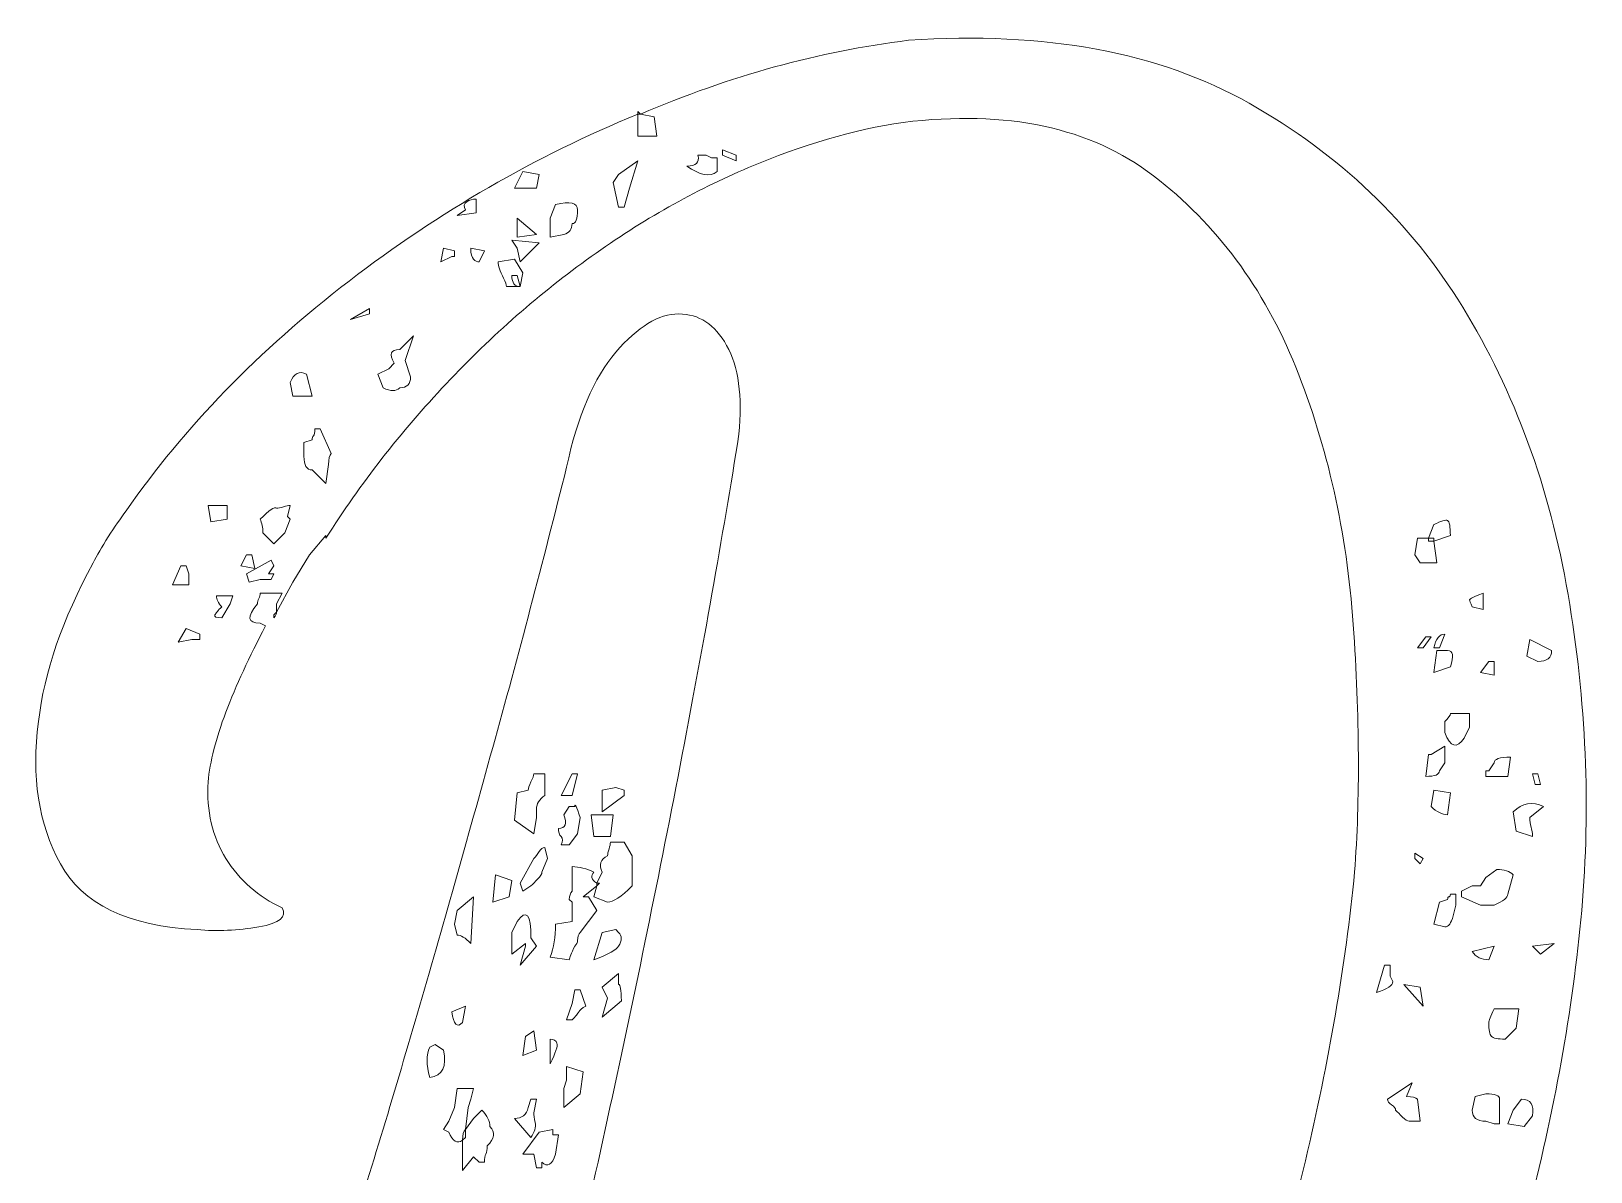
# Model space of a CAD drawing. Header units: inches. Extents: x 148 to 932, y -934 to -146.
# Drawn here: x 147.8 to 379.3, y -754.9 to -585.7 of the extents above; entities that cross this region are included whole.
import ezdxf

# ---------------------------------------------------------------- set-up
doc = ezdxf.new("R2010")
doc.units = ezdxf.units.IN
doc.header["$MEASUREMENT"] = 0
doc.layers.add('Layer 1', color=7, linetype='Continuous')

# ---------------------------------------------------------------- blocks, each defined once
blk = doc.blocks.new('block 3')
at = {"layer": 'Layer 1', "lineweight": 0}
for points in [[(237.86, -597.98), (238.27, -597.98), (237.86, -597.57), (237.86, -597.98)], [(252.48, -604.88), (252.48, -604.07), (250.45, -603.26), (250.45, -604.07), (252.48, -604.88)], [(234.21, -608.13), (235.02, -611.79), (235.83, -611.79), (236.64, -608.94), (237.86, -604.88), (235.02, -606.91), (234.21, -608.13)], [(222.84, -608.94), (223.24, -606.91), (220.81, -606.51), (219.59, -608.94), (222.84, -608.94)], [(219.99, -613.41), (219.99, -616.25), (222.84, -615.85), (219.99, -613.41)], [(210.65, -619.1), (210.65, -618.28), (209.03, -617.88), (208.62, -619.91), (210.25, -619.1), (210.65, -619.1)], [(219.99, -617.88), (220.4, -619.91), (223.24, -617.07), (219.18, -616.66), (219.99, -617.88)], [(195.22, -628.44), (198.06, -627.62), (198.06, -626.81), (195.22, -628.44)], [(176.95, -656.05), (174.1, -656.05), (174.51, -658.49), (176.95, -658.08), (176.95, -656.05)], [(355.22, -661.33), (356.03, -661.33), (356.03, -660.92), (355.22, -660.92), (355.22, -661.33)], [(181.01, -665.39), (180.6, -663.36), (179.79, -663.36), (178.98, -664.99), (181.01, -665.39)], [(181.82, -667.02), (183.44, -667.02), (183.85, -666.2), (183.04, -666.2), (183.85, -664.99), (183.44, -664.17), (179.79, -666.2), (180.2, -667.42), (181.82, -667.02)], [(171.26, -666.2), (170.86, -664.99), (170.04, -664.99), (168.82, -667.83), (171.26, -667.83), (171.26, -666.2)], [(172.89, -675.95), (172.89, -675.14), (170.86, -674.32), (169.64, -676.35), (171.67, -675.95), (172.89, -675.95)], [(355.63, -675.54), (354.82, -675.54), (353.6, -677.17), (354.41, -677.17), (355.63, -675.54)], [(362.94, -680.82), (364.97, -681.23), (364.97, -679.2), (364.16, -679.2), (362.94, -680.82)], [(228.12, -699.1), (228.93, -695.85), (228.12, -695.85), (226.49, -699.1), (228.12, -699.1)], [(371.47, -695.85), (370.65, -695.85), (371.06, -697.47), (371.87, -697.47), (371.47, -695.85)], [(234.61, -697.88), (232.58, -698.28), (232.58, -701.53), (235.83, -699.1), (235.83, -698.28), (234.61, -697.88)], [(231.36, -705.19), (233.8, -705.19), (234.21, -701.94), (230.96, -701.94), (231.36, -705.19)], [(354, -709.25), (354.41, -708.44), (353.19, -707.63), (353.19, -708.44), (354, -709.25)], [(219.18, -711.68), (216.74, -710.87), (216.34, -714.93), (218.78, -714.12), (219.18, -711.68)], [(232.18, -712.09), (231.77, -712.09), (231.77, -712.5), (232.18, -712.09)], [(371.87, -722.65), (373.9, -721.03), (370.65, -721.43), (371.87, -722.65)], [(351.57, -727.12), (354.41, -730.37), (354, -727.52), (351.57, -727.12)], [(221.21, -734.83), (220.81, -737.68), (222.84, -736.86), (222.43, -734.02), (221.21, -734.83)], [(226.9, -745.39), (229.33, -743.36), (229.74, -740.11), (227.3, -739.3), (227.3, -741.33), (226.9, -742.55), (226.9, -745.39)]]:
    blk.add_lwpolyline(points, dxfattribs=at)
for points, knots in [([(240.3, -598.39), (240.3, -598.39), (238.27, -597.98), (238.27, -597.98), (251.53, -592.29), (264.8, -588.64), (278.06, -587.01), (298.37, -585.66), (315.22, -588.78), (328.62, -596.36), (342.02, -603.94), (352.58, -614.02), (360.3, -626.61), (368.01, -639.2), (373.22, -653.41), (375.93, -669.25), (378.64, -685.09), (379.31, -700.72), (377.96, -716.15), (376.61, -731.05), (373.9, -746.14), (369.84, -761.43), (365.78, -776.73), (360.23, -791.28), (353.19, -805.09), (355.36, -806.44), (357.52, -807.87), (359.69, -809.35), (361.85, -810.84), (364.02, -812.26), (366.19, -813.62), (366.19, -813.62), (365.78, -813.62), (365.78, -813.62), (369.84, -817.14), (371.6, -821.6), (371.06, -827.02), (370.51, -831.08), (369.16, -835.14), (367, -839.2), (364.83, -843.26), (362.53, -846.37), (360.1, -848.54), (357.66, -850.7), (355.36, -851.52), (353.19, -850.98), (351.02, -850.43), (349.94, -847.59), (349.94, -842.45), (349.4, -834.87), (346.96, -828.64), (342.63, -823.77), (337.22, -831.35), (331.4, -838.79), (325.17, -846.1), (318.94, -853.41), (312.31, -859.91), (305.27, -865.6), (298.23, -871.28), (290.86, -875.81), (283.14, -879.2), (275.42, -882.58), (267.64, -884.28), (259.79, -884.28), (251.4, -884.28), (243.55, -882.38), (236.24, -878.59), (227.57, -873.98), (221.95, -867.89), (219.38, -860.32), (216.81, -852.73), (216.74, -845.42), (219.18, -838.39), (221.34, -830.81), (225, -824.24), (230.15, -818.69), (235.28, -813.15), (241.38, -808.61), (248.42, -805.09), (255.46, -801.57), (263.24, -798.93), (271.77, -797.17), (280.3, -795.41), (289.03, -794.53), (297.96, -794.53), (302.29, -794.53), (306.55, -794.73), (310.75, -795.14), (314.95, -795.54), (319.08, -796.02), (323.14, -796.56), (328.83, -782.49), (333.43, -768.07), (336.95, -753.31), (340.46, -738.56), (342.9, -724.28), (344.26, -710.47), (345.07, -699.64), (345, -687.39), (344.06, -673.72), (343.1, -660.05), (340.26, -647.32), (335.53, -635.54), (330.79, -623.77), (323.75, -614.29), (314.41, -607.12), (305.07, -599.95), (292.68, -597.31), (277.25, -599.2), (269.94, -600.28), (262.29, -602.52), (254.31, -605.9), (246.32, -609.29), (238.53, -613.68), (230.96, -619.1), (223.38, -624.51), (216.2, -630.81), (209.44, -637.98), (202.66, -645.16), (196.71, -652.8), (191.57, -660.92), (191.57, -660.92), (191.57, -660.52), (191.57, -660.52), (191.57, -660.52), (189.13, -663.36), (189.13, -663.36), (189.13, -663.36), (186.69, -667.42), (186.69, -667.42), (186.69, -667.42), (184.26, -671.89), (184.26, -671.89), (184.26, -671.89), (184.26, -670.67), (184.26, -670.67), (184.26, -670.67), (185.07, -669.05), (185.07, -669.05), (185.07, -669.05), (181.82, -669.05), (181.82, -669.05), (181.82, -669.32), (181.75, -669.59), (181.62, -669.86), (181.48, -670.13), (181.41, -670.4), (181.41, -670.67), (179.79, -672.57), (179.92, -673.51), (181.82, -673.51), (181.82, -673.51), (182.63, -673.92), (182.63, -673.92), (180.2, -678.53), (178.23, -682.79), (176.74, -686.71), (175.25, -690.64), (174.37, -694.09), (174.1, -697.07), (173.83, -701.4), (174.71, -705.19), (176.74, -708.44), (178.77, -711.68), (181.55, -714.12), (185.07, -715.75), (185.88, -717.1), (184.73, -718.05), (181.62, -718.59), (178.5, -719.13), (175.46, -719.27), (172.48, -719), (162.19, -718.46), (155.42, -715.21), (152.18, -709.25), (148.93, -703.3), (147.84, -696.25), (148.93, -688.13), (149.74, -680.82), (152.44, -672.97), (157.05, -664.58), (157.59, -663.5), (158.33, -662.21), (159.28, -660.72), (160.23, -659.24), (161.11, -657.95), (161.92, -656.86), (170.58, -644.41), (181.62, -633.04), (195.02, -622.75), (208.42, -612.47), (222.7, -604.21), (237.86, -597.98), (237.86, -597.98), (237.86, -601.23), (237.86, -601.23), (237.86, -601.23), (240.7, -601.23), (240.7, -601.23), (240.7, -601.23), (240.3, -598.39), (240.3, -598.39)], [0, 0, 0, 0, 1, 1, 1, 2, 2, 2, 3, 3, 3, 4, 4, 4, 5, 5, 5, 6, 6, 6, 7, 7, 7, 8, 8, 8, 9, 9, 9, 10, 10, 10, 11, 11, 11, 12, 12, 12, 13, 13, 13, 14, 14, 14, 15, 15, 15, 16, 16, 16, 17, 17, 17, 18, 18, 18, 19, 19, 19, 20, 20, 20, 21, 21, 21, 22, 22, 22, 23, 23, 23, 24, 24, 24, 25, 25, 25, 26, 26, 26, 27, 27, 27, 28, 28, 28, 29, 29, 29, 30, 30, 30, 31, 31, 31, 32, 32, 32, 33, 33, 33, 34, 34, 34, 35, 35, 35, 36, 36, 36, 37, 37, 37, 38, 38, 38, 39, 39, 39, 40, 40, 40, 41, 41, 41, 42, 42, 42, 43, 43, 43, 44, 44, 44, 45, 45, 45, 46, 46, 46, 47, 47, 47, 48, 48, 48, 49, 49, 49, 50, 50, 50, 51, 51, 51, 52, 52, 52, 53, 53, 53, 54, 54, 54, 55, 55, 55, 56, 56, 56, 57, 57, 57, 58, 58, 58, 59, 59, 59, 60, 60, 60, 61, 61, 61, 62, 62, 62, 63, 63, 63, 64, 64, 64, 65, 65, 65, 66, 66, 66, 67, 67, 67, 67]), ([(246.8, -604.07), (247.06, -605.16), (246.52, -605.69), (245.17, -605.69), (247.06, -607.05), (248.55, -607.32), (249.64, -606.51), (249.64, -606.51), (249.64, -604.48), (249.64, -604.48), (249.64, -604.48), (248.83, -604.48), (248.83, -604.48), (248.83, -604.48), (248.01, -604.07), (248.01, -604.07), (248.01, -604.07), (246.8, -604.07), (246.8, -604.07)], [0, 0, 0, 0, 1, 1, 1, 2, 2, 2, 3, 3, 3, 4, 4, 4, 5, 5, 5, 6, 6, 6, 6]), ([(211.06, -613.01), (211.06, -613.01), (213.9, -612.6), (213.9, -612.6), (213.9, -612.6), (213.9, -610.57), (213.9, -610.57), (213.36, -610.57), (212.89, -610.71), (212.48, -610.97), (212.07, -611.25), (212, -611.65), (212.28, -612.19), (212.28, -612.19), (211.06, -613.01), (211.06, -613.01)], [0, 0, 0, 0, 1, 1, 1, 2, 2, 2, 3, 3, 3, 4, 4, 4, 5, 5, 5, 5]), ([(228.12, -614.22), (228.65, -614.22), (228.93, -613.55), (228.93, -612.19), (228.93, -611.11), (227.84, -610.84), (225.68, -611.38), (225.68, -611.38), (224.87, -613.41), (224.87, -613.41), (224.87, -613.41), (224.87, -616.25), (224.87, -616.25), (224.87, -616.25), (226.9, -615.85), (226.9, -615.85), (227.71, -615.58), (228.12, -615.04), (228.12, -614.22)], [0, 0, 0, 0, 1, 1, 1, 2, 2, 2, 3, 3, 3, 4, 4, 4, 5, 5, 5, 6, 6, 6, 6]), ([(213.09, -617.88), (213.09, -618.69), (213.22, -619.24), (213.5, -619.5), (213.76, -619.77), (214.04, -619.91), (214.31, -619.91), (214.31, -619.91), (215.12, -618.28), (215.12, -618.28), (215.12, -618.28), (213.09, -617.88), (213.09, -617.88)], [0, 0, 0, 0, 1, 1, 1, 2, 2, 2, 3, 3, 3, 4, 4, 4, 4]), ([(220.4, -623.56), (220.4, -623.56), (220.81, -621.53), (220.81, -621.53), (220.81, -621.53), (219.59, -619.5), (219.59, -619.5), (219.59, -619.5), (217.15, -619.91), (217.15, -619.91), (217.15, -620.46), (217.42, -621.27), (217.96, -622.34), (218.23, -622.89), (218.37, -623.3), (218.37, -623.56), (218.37, -623.56), (220.4, -623.56), (220.4, -623.56)], [0, 0, 0, 0, 1, 1, 1, 2, 2, 2, 3, 3, 3, 4, 4, 4, 5, 5, 5, 6, 6, 6, 6]), ([(219.99, -621.94), (219.99, -621.94), (219.18, -621.94), (219.18, -621.94), (219.18, -623.02), (219.59, -623.56), (220.4, -623.56), (220.4, -623.56), (219.99, -621.94), (219.99, -621.94)], [0, 0, 0, 0, 1, 1, 1, 2, 2, 2, 3, 3, 3, 3]), ([(252.89, -645.49), (250.45, -660.66), (247.54, -677.03), (244.16, -694.63), (240.77, -712.23), (237.18, -729.69), (233.39, -747.02), (229.6, -764.34), (225.74, -780.99), (221.82, -796.97), (217.89, -812.94), (214.17, -826.88), (210.65, -838.79), (209.84, -840.96), (208.42, -842.38), (206.39, -843.06), (204.36, -843.73), (202.12, -843.8), (199.69, -843.26), (197.25, -842.72), (194.75, -841.71), (192.18, -840.21), (189.6, -838.73), (187.37, -837.04), (185.47, -835.14), (183.58, -832.44), (182.16, -829.32), (181.21, -825.8), (180.26, -822.28), (180.06, -818.76), (180.6, -815.24), (180.6, -811.18), (181.41, -807.12), (183.04, -803.06), (183.04, -803.06), (185.07, -796.97), (185.07, -796.97), (187.77, -788.03), (190.89, -778.02), (194.41, -766.91), (197.92, -755.82), (201.52, -743.97), (205.17, -731.38), (208.83, -718.79), (212.54, -705.66), (216.34, -691.99), (220.13, -678.32), (223.78, -664.45), (227.3, -650.37), (228.93, -642.79), (231.36, -637.1), (234.61, -633.31), (237.86, -629.52), (240.97, -627.62), (243.95, -627.62), (246.93, -627.62), (249.3, -629.18), (251.06, -632.3), (252.82, -635.41), (253.43, -639.81), (252.89, -645.49)], [0, 0, 0, 0, 1, 1, 1, 2, 2, 2, 3, 3, 3, 4, 4, 4, 5, 5, 5, 6, 6, 6, 7, 7, 7, 8, 8, 8, 9, 9, 9, 10, 10, 10, 11, 11, 11, 12, 12, 12, 13, 13, 13, 14, 14, 14, 15, 15, 15, 16, 16, 16, 17, 17, 17, 18, 18, 18, 19, 19, 19, 20, 20, 20, 20]), ([(199.28, -636.56), (199.28, -636.56), (200.09, -638.59), (200.09, -638.59), (201.17, -639.14), (201.99, -639.14), (202.53, -638.59), (203.61, -638.59), (204.15, -638.05), (204.15, -636.96), (204.15, -636.96), (203.34, -634.53), (203.34, -634.53), (203.34, -634.53), (204.56, -630.87), (204.56, -630.87), (204.56, -630.87), (202.53, -632.9), (202.53, -632.9), (201.17, -632.9), (200.91, -633.58), (201.72, -634.93), (201.72, -634.93), (200.91, -635.75), (200.91, -635.75), (200.91, -635.75), (199.28, -636.56), (199.28, -636.56)], [0, 0, 0, 0, 1, 1, 1, 2, 2, 2, 3, 3, 3, 4, 4, 4, 5, 5, 5, 6, 6, 6, 7, 7, 7, 8, 8, 8, 9, 9, 9, 9]), ([(188.72, -636.56), (187.64, -636.02), (186.83, -636.42), (186.29, -637.78), (186.29, -637.78), (186.69, -639.81), (186.69, -639.81), (186.69, -639.81), (189.54, -639.81), (189.54, -639.81), (189.54, -639.81), (188.72, -636.56), (188.72, -636.56)], [0, 0, 0, 0, 1, 1, 1, 2, 2, 2, 3, 3, 3, 4, 4, 4, 4]), ([(188.32, -648.74), (188.32, -650.1), (188.72, -650.77), (189.54, -650.77), (189.54, -650.77), (191.57, -652.8), (191.57, -652.8), (191.57, -652.8), (191.97, -649.96), (191.97, -649.96), (191.97, -649.15), (192.11, -648.61), (192.38, -648.34), (192.38, -648.34), (190.75, -644.68), (190.75, -644.68), (190.75, -644.68), (189.94, -644.68), (189.94, -644.68), (189.94, -645.22), (189.87, -645.56), (189.74, -645.7), (189.6, -645.83), (189.54, -646.04), (189.54, -646.3), (189.54, -646.3), (188.32, -646.71), (188.32, -646.71), (188.32, -646.71), (188.32, -648.74), (188.32, -648.74)], [0, 0, 0, 0, 1, 1, 1, 2, 2, 2, 3, 3, 3, 4, 4, 4, 5, 5, 5, 6, 6, 6, 7, 7, 7, 8, 8, 8, 9, 9, 9, 10, 10, 10, 10]), ([(185.88, -657.67), (185.88, -657.67), (186.29, -656.05), (186.29, -656.05), (186.01, -656.05), (185.68, -656.12), (185.27, -656.25), (184.87, -656.39), (184.52, -656.46), (184.26, -656.46), (183.98, -656.19), (183.17, -656.73), (181.82, -658.08), (182.09, -658.63), (182.23, -659.3), (182.23, -660.11), (182.23, -660.11), (183.85, -661.74), (183.85, -661.74), (183.85, -661.74), (185.47, -660.11), (185.47, -660.11), (185.47, -660.11), (186.29, -658.08), (186.29, -658.08), (186.29, -658.08), (185.88, -657.67), (185.88, -657.67)], [0, 0, 0, 0, 1, 1, 1, 2, 2, 2, 3, 3, 3, 4, 4, 4, 5, 5, 5, 6, 6, 6, 7, 7, 7, 8, 8, 8, 9, 9, 9, 9]), ([(354, -664.58), (354, -664.58), (356.44, -664.58), (356.44, -664.58), (356.44, -664.58), (356.03, -661.33), (356.03, -661.33), (356.03, -661.33), (358.47, -660.52), (358.47, -660.52), (358.47, -659.17), (358.33, -658.42), (358.07, -658.28), (357.79, -658.15), (357.11, -658.35), (356.03, -658.89), (356.03, -658.89), (355.22, -660.92), (355.22, -660.92), (355.22, -660.92), (353.6, -660.92), (353.6, -660.92), (353.6, -660.92), (353.19, -663.36), (353.19, -663.36), (353.19, -663.36), (354, -664.58), (354, -664.58)], [0, 0, 0, 0, 1, 1, 1, 2, 2, 2, 3, 3, 3, 4, 4, 4, 5, 5, 5, 6, 6, 6, 7, 7, 7, 8, 8, 8, 9, 9, 9, 9]), ([(177.76, -669.45), (177.76, -669.45), (175.32, -669.45), (175.32, -669.45), (175.32, -670), (175.59, -670.54), (176.13, -671.08), (175.59, -671.62), (175.25, -672.03), (175.12, -672.29), (174.98, -672.57), (175.32, -672.7), (176.13, -672.7), (176.13, -672.7), (177.35, -670.67), (177.35, -670.67), (177.35, -670.67), (177.76, -669.45), (177.76, -669.45)], [0, 0, 0, 0, 1, 1, 1, 2, 2, 2, 3, 3, 3, 4, 4, 4, 5, 5, 5, 6, 6, 6, 6]), ([(363.34, -671.48), (363.34, -671.48), (363.34, -669.05), (363.34, -669.05), (361.99, -669.59), (361.31, -669.93), (361.31, -670.06), (361.31, -670.2), (361.45, -670.54), (361.72, -671.08), (361.72, -671.08), (363.34, -671.48), (363.34, -671.48)], [0, 0, 0, 0, 1, 1, 1, 2, 2, 2, 3, 3, 3, 4, 4, 4, 4]), ([(183.85, -672.7), (184.12, -672.43), (184.26, -672.16), (184.26, -671.89), (184.26, -671.89), (183.85, -672.29), (183.85, -672.29), (183.85, -672.29), (183.85, -672.7), (183.85, -672.7)], [0, 0, 0, 0, 1, 1, 1, 2, 2, 2, 3, 3, 3, 3]), ([(357.66, -675.14), (356.85, -675.14), (356.3, -675.82), (356.03, -677.17), (356.03, -677.17), (356.85, -677.17), (356.85, -677.17), (356.85, -677.17), (357.66, -675.14), (357.66, -675.14)], [0, 0, 0, 0, 1, 1, 1, 2, 2, 2, 3, 3, 3, 3]), ([(356.44, -677.57), (356.44, -677.57), (356.03, -680.82), (356.03, -680.82), (356.03, -680.82), (358.47, -680.01), (358.47, -680.01), (359.01, -678.39), (358.88, -677.57), (358.07, -677.57), (358.07, -677.57), (356.44, -677.57), (356.44, -677.57)], [0, 0, 0, 0, 1, 1, 1, 2, 2, 2, 3, 3, 3, 4, 4, 4, 4]), ([(369.84, -678.39), (369.84, -678.39), (371.47, -679.2), (371.47, -679.2), (372.82, -679.2), (373.5, -678.66), (373.5, -677.57), (373.5, -677.57), (370.25, -675.95), (370.25, -675.95), (370.25, -675.95), (369.84, -678.39), (369.84, -678.39)], [0, 0, 0, 0, 1, 1, 1, 2, 2, 2, 3, 3, 3, 4, 4, 4, 4]), ([(357.66, -689.76), (358.47, -691.93), (359.42, -692.19), (360.5, -690.57), (360.5, -690.57), (361.31, -688.95), (361.31, -688.95), (361.31, -688.95), (361.31, -686.91), (361.31, -686.91), (361.31, -686.91), (358.47, -686.91), (358.47, -686.91), (358.47, -687.19), (358.2, -687.59), (357.66, -688.13), (357.66, -688.13), (357.66, -689.76), (357.66, -689.76)], [0, 0, 0, 0, 1, 1, 1, 2, 2, 2, 3, 3, 3, 4, 4, 4, 5, 5, 5, 6, 6, 6, 6]), ([(357.66, -694.22), (357.66, -694.22), (357.66, -691.79), (357.66, -691.79), (357.66, -691.79), (355.63, -693), (355.63, -693), (355.63, -693), (355.22, -693), (355.22, -693), (355.22, -693), (354.82, -696.25), (354.82, -696.25), (356.17, -696.25), (356.85, -695.99), (356.85, -695.44), (356.85, -695.44), (357.66, -694.22), (357.66, -694.22)], [0, 0, 0, 0, 1, 1, 1, 2, 2, 2, 3, 3, 3, 4, 4, 4, 5, 5, 5, 6, 6, 6, 6]), ([(363.75, -695.44), (363.75, -695.44), (363.75, -696.25), (363.75, -696.25), (363.75, -696.25), (367, -696.25), (367, -696.25), (367, -696.25), (367.41, -693.41), (367.41, -693.41), (365.78, -693.41), (364.97, -693.68), (364.97, -694.22), (364.97, -694.22), (364.16, -695.44), (364.16, -695.44), (364.16, -695.44), (363.75, -695.44), (363.75, -695.44)], [0, 0, 0, 0, 1, 1, 1, 2, 2, 2, 3, 3, 3, 4, 4, 4, 5, 5, 5, 6, 6, 6, 6]), ([(222.84, -702.35), (222.84, -702.35), (222.84, -701.13), (222.84, -701.13), (222.84, -700.32), (223.24, -699.64), (224.05, -699.1), (224.05, -699.1), (224.05, -695.85), (224.05, -695.85), (224.05, -695.85), (222.43, -695.85), (222.43, -695.85), (222.43, -696.12), (222.29, -696.53), (222.02, -697.07), (221.75, -697.61), (221.62, -698.02), (221.62, -698.28), (221.62, -698.28), (219.99, -698.69), (219.99, -698.69), (219.99, -698.69), (219.59, -702.75), (219.59, -702.75), (219.59, -702.75), (222.43, -704.78), (222.43, -704.78), (222.43, -704.78), (222.84, -702.35), (222.84, -702.35)], [0, 0, 0, 0, 1, 1, 1, 2, 2, 2, 3, 3, 3, 4, 4, 4, 5, 5, 5, 6, 6, 6, 7, 7, 7, 8, 8, 8, 9, 9, 9, 10, 10, 10, 10]), ([(358.47, -698.69), (358.47, -698.69), (356.03, -698.28), (356.03, -698.28), (356.03, -698.28), (355.63, -700.72), (355.63, -700.72), (356.44, -701.53), (357.25, -701.94), (358.07, -701.94), (358.07, -701.94), (358.47, -698.69), (358.47, -698.69)], [0, 0, 0, 0, 1, 1, 1, 2, 2, 2, 3, 3, 3, 4, 4, 4, 4]), ([(228.93, -704.78), (228.93, -704.78), (229.33, -702.35), (229.33, -702.35), (228.79, -700.72), (228.52, -700.18), (228.52, -700.72), (228.52, -700.72), (227.71, -700.72), (227.71, -700.72), (227.71, -700.72), (226.9, -701.94), (226.9, -701.94), (227.44, -703.3), (227.16, -703.97), (226.08, -703.97), (226.08, -704.52), (226.22, -704.92), (226.49, -705.19), (226.76, -705.46), (226.76, -705.87), (226.49, -706.41), (226.49, -706.41), (227.71, -706.41), (227.71, -706.41), (227.71, -706.41), (228.93, -704.78), (228.93, -704.78)], [0, 0, 0, 0, 1, 1, 1, 2, 2, 2, 3, 3, 3, 4, 4, 4, 5, 5, 5, 6, 6, 6, 7, 7, 7, 8, 8, 8, 9, 9, 9, 9]), ([(370.65, -705.19), (370.65, -704.65), (370.58, -704.17), (370.45, -703.77), (370.31, -703.36), (370.25, -702.89), (370.25, -702.35), (370.25, -702.35), (372.28, -700.72), (372.28, -700.72), (370.65, -699.91), (369.16, -700.18), (367.81, -701.53), (367.81, -701.53), (368.22, -704.38), (368.22, -704.38), (368.22, -704.38), (370.65, -705.19), (370.65, -705.19)], [0, 0, 0, 0, 1, 1, 1, 2, 2, 2, 3, 3, 3, 4, 4, 4, 5, 5, 5, 6, 6, 6, 6]), ([(222.02, -712.5), (222.29, -712.23), (222.63, -711.89), (223.04, -711.48), (223.44, -711.08), (223.65, -710.74), (223.65, -710.47), (223.65, -710.47), (224.46, -708.44), (224.46, -708.44), (224.46, -708.44), (224.05, -706.81), (224.05, -706.81), (223.78, -706.81), (223.51, -707.02), (223.24, -707.42), (222.97, -707.83), (222.7, -708.17), (222.43, -708.44), (222.43, -708.44), (220.4, -712.09), (220.4, -712.09), (220.4, -712.09), (220.81, -713.31), (220.81, -713.31), (220.81, -713.31), (222.02, -712.5), (222.02, -712.5)], [0, 0, 0, 0, 1, 1, 1, 2, 2, 2, 3, 3, 3, 4, 4, 4, 5, 5, 5, 6, 6, 6, 7, 7, 7, 8, 8, 8, 9, 9, 9, 9]), ([(228.12, -714.93), (228.12, -714.93), (228.12, -717.78), (228.12, -717.78), (228.12, -717.78), (225.68, -718.18), (225.68, -718.18), (225.68, -720.08), (225.41, -721.7), (224.87, -723.06), (224.87, -723.06), (227.71, -723.46), (227.71, -723.46), (227.71, -723.2), (227.98, -722.52), (228.52, -721.43), (228.79, -721.17), (228.93, -720.89), (228.93, -720.62), (228.93, -720.08), (229.06, -719.67), (229.33, -719.4), (229.33, -719.4), (231.77, -716.15), (231.77, -716.15), (231.77, -716.15), (230.55, -714.12), (230.55, -714.12), (230.55, -714.12), (229.74, -714.12), (229.74, -714.12), (229.74, -714.12), (231.77, -712.5), (231.77, -712.5), (231.77, -712.5), (231.36, -714.12), (231.36, -714.12), (231.36, -714.12), (233.39, -714.93), (233.39, -714.93), (234.21, -714.93), (235.43, -714.12), (237.05, -712.5), (237.05, -712.5), (237.05, -708.03), (237.05, -708.03), (237.05, -708.03), (235.83, -706), (235.83, -706), (235.83, -706), (233.8, -706), (233.8, -706), (233.8, -706.27), (233.73, -706.61), (233.6, -707.02), (233.46, -707.42), (233.39, -707.77), (233.39, -708.03), (232.31, -708.58), (232.04, -709.39), (232.58, -710.47), (232.58, -710.47), (231.77, -712.09), (231.77, -712.09), (230.96, -711.55), (230.82, -711.01), (231.36, -710.47), (230.28, -709.93), (229.19, -709.65), (228.12, -709.65), (228.12, -709.65), (228.12, -713.31), (228.12, -713.31), (227.84, -713.58), (227.71, -713.99), (227.71, -714.53), (227.71, -714.53), (228.12, -714.93), (228.12, -714.93)], [0, 0, 0, 0, 1, 1, 1, 2, 2, 2, 3, 3, 3, 4, 4, 4, 5, 5, 5, 6, 6, 6, 7, 7, 7, 8, 8, 8, 9, 9, 9, 10, 10, 10, 11, 11, 11, 12, 12, 12, 13, 13, 13, 14, 14, 14, 15, 15, 15, 16, 16, 16, 17, 17, 17, 18, 18, 18, 19, 19, 19, 20, 20, 20, 21, 21, 21, 22, 22, 22, 23, 23, 23, 24, 24, 24, 25, 25, 25, 26, 26, 26, 26]), ([(362.94, -715.34), (362.94, -715.34), (364.97, -715.34), (364.97, -715.34), (366.32, -714.8), (367, -714.26), (367, -713.72), (367, -713.72), (367.81, -710.87), (367.81, -710.87), (367.27, -710.33), (366.45, -710.06), (365.37, -710.06), (365.37, -710.06), (363.75, -711.28), (363.75, -711.28), (363.75, -711.28), (362.94, -712.5), (362.94, -712.5), (362.94, -712.5), (361.72, -712.5), (361.72, -712.5), (361.72, -712.5), (360.1, -713.31), (360.1, -713.31), (360.1, -713.31), (360.1, -714.12), (360.1, -714.12), (360.1, -714.12), (362.94, -715.34), (362.94, -715.34)], [0, 0, 0, 0, 1, 1, 1, 2, 2, 2, 3, 3, 3, 4, 4, 4, 5, 5, 5, 6, 6, 6, 7, 7, 7, 8, 8, 8, 9, 9, 9, 10, 10, 10, 10]), ([(213.5, -714.12), (213.5, -714.12), (211.06, -716.15), (211.06, -716.15), (211.06, -716.15), (210.65, -718.18), (210.65, -718.18), (210.65, -718.18), (211.06, -719.81), (211.06, -719.81), (211.6, -719.81), (212.28, -720.21), (213.09, -721.03), (213.09, -721.03), (213.5, -714.12), (213.5, -714.12)], [0, 0, 0, 0, 1, 1, 1, 2, 2, 2, 3, 3, 3, 4, 4, 4, 5, 5, 5, 5]), ([(357.66, -718.59), (358.2, -718.59), (358.6, -718.05), (358.88, -716.96), (358.88, -716.96), (359.28, -715.34), (359.28, -715.34), (359.28, -715.34), (359.28, -713.72), (359.28, -713.72), (359.28, -713.72), (358.47, -713.72), (358.47, -713.72), (358.47, -713.99), (358.4, -714.12), (358.27, -714.12), (358.13, -714.12), (358.07, -714.26), (358.07, -714.53), (358.07, -714.53), (356.85, -714.93), (356.85, -714.93), (356.85, -714.93), (356.03, -718.18), (356.03, -718.18), (356.03, -718.18), (357.66, -718.59), (357.66, -718.59)], [0, 0, 0, 0, 1, 1, 1, 2, 2, 2, 3, 3, 3, 4, 4, 4, 5, 5, 5, 6, 6, 6, 7, 7, 7, 8, 8, 8, 9, 9, 9, 9]), ([(222.84, -721.43), (222.84, -721.43), (222.02, -720.21), (222.02, -720.21), (222.02, -716.7), (221.34, -715.89), (219.99, -717.78), (219.99, -717.78), (219.18, -719.4), (219.18, -719.4), (219.18, -719.4), (219.18, -722.65), (219.18, -722.65), (219.18, -722.65), (221.21, -721.03), (221.21, -721.03), (221.21, -721.03), (221.21, -721.43), (221.21, -721.43), (221.21, -721.43), (220.4, -724.28), (220.4, -724.28), (220.4, -724.28), (222.84, -721.43), (222.84, -721.43)], [0, 0, 0, 0, 1, 1, 1, 2, 2, 2, 3, 3, 3, 4, 4, 4, 5, 5, 5, 6, 6, 6, 7, 7, 7, 8, 8, 8, 8]), ([(234.61, -719), (234.61, -719), (232.58, -719.4), (232.58, -719.4), (232.58, -719.4), (231.36, -723.46), (231.36, -723.46), (233.53, -722.65), (234.75, -721.98), (235.02, -721.43), (235.56, -720.62), (235.56, -719.95), (235.02, -719.4), (235.02, -719.4), (234.61, -719), (234.61, -719)], [0, 0, 0, 0, 1, 1, 1, 2, 2, 2, 3, 3, 3, 4, 4, 4, 5, 5, 5, 5]), ([(364.97, -721.43), (364.97, -721.43), (361.72, -722.25), (361.72, -722.25), (362.26, -723.06), (363.07, -723.46), (364.16, -723.46), (364.16, -723.46), (364.97, -721.43), (364.97, -721.43)], [0, 0, 0, 0, 1, 1, 1, 2, 2, 2, 3, 3, 3, 3]), ([(349.54, -725.9), (349.54, -725.9), (349.54, -724.28), (349.54, -724.28), (349.54, -724.28), (348.72, -724.28), (348.72, -724.28), (348.72, -724.28), (347.51, -728.34), (347.51, -728.34), (349.13, -727.8), (349.94, -727.26), (349.94, -726.71), (349.94, -726.71), (349.54, -725.9), (349.54, -725.9)], [0, 0, 0, 0, 1, 1, 1, 2, 2, 2, 3, 3, 3, 4, 4, 4, 5, 5, 5, 5]), ([(235.02, -725.49), (235.02, -725.49), (232.58, -727.52), (232.58, -727.52), (232.58, -727.52), (233.39, -729.15), (233.39, -729.15), (233.39, -729.15), (232.58, -731.99), (232.58, -731.99), (232.58, -731.99), (235.43, -729.55), (235.43, -729.55), (235.43, -727.93), (235.28, -727.12), (235.02, -727.12), (235.02, -727.12), (235.02, -725.49), (235.02, -725.49)], [0, 0, 0, 0, 1, 1, 1, 2, 2, 2, 3, 3, 3, 4, 4, 4, 5, 5, 5, 6, 6, 6, 6]), ([(228.12, -729.96), (228.12, -729.96), (227.3, -732.4), (227.3, -732.4), (227.3, -732.4), (228.12, -732.4), (228.12, -732.4), (228.65, -731.86), (228.99, -731.45), (229.13, -731.18), (229.26, -730.91), (229.6, -730.64), (230.15, -730.37), (230.15, -730.37), (229.33, -727.93), (229.33, -727.93), (229.33, -727.93), (228.52, -727.93), (228.52, -727.93), (228.52, -727.93), (228.12, -729.96), (228.12, -729.96)], [0, 0, 0, 0, 1, 1, 1, 2, 2, 2, 3, 3, 3, 4, 4, 4, 5, 5, 5, 6, 6, 6, 7, 7, 7, 7]), ([(212.28, -730.37), (212.28, -730.37), (210.25, -731.18), (210.25, -731.18), (210.51, -733.08), (211.06, -733.61), (211.87, -732.8), (211.87, -732.8), (212.28, -730.37), (212.28, -730.37)], [0, 0, 0, 0, 1, 1, 1, 2, 2, 2, 3, 3, 3, 3]), ([(368.62, -730.77), (368.62, -730.77), (364.97, -730.77), (364.97, -730.77), (364.42, -731.86), (364.16, -732.54), (364.16, -732.8), (364.16, -733.89), (364.29, -734.57), (364.56, -734.83), (364.83, -735.11), (365.51, -735.24), (366.59, -735.24), (366.59, -735.24), (368.22, -733.61), (368.22, -733.61), (368.22, -733.61), (368.62, -730.77), (368.62, -730.77)], [0, 0, 0, 0, 1, 1, 1, 2, 2, 2, 3, 3, 3, 4, 4, 4, 5, 5, 5, 6, 6, 6, 6]), ([(207, -736.46), (206.45, -737.54), (206.45, -739.03), (207, -740.93), (208.89, -740.66), (209.57, -739.3), (209.03, -736.86), (209.03, -736.86), (207.81, -736.05), (207.81, -736.05), (207.81, -736.05), (207, -736.46), (207, -736.46)], [0, 0, 0, 0, 1, 1, 1, 2, 2, 2, 3, 3, 3, 4, 4, 4, 4]), ([(224.87, -738.89), (225.68, -737.27), (226.01, -736.25), (225.88, -735.85), (225.74, -735.44), (225.41, -735.24), (224.87, -735.24), (224.87, -735.24), (224.87, -738.89), (224.87, -738.89)], [0, 0, 0, 0, 1, 1, 1, 2, 2, 2, 3, 3, 3, 3]), ([(209.84, -749.05), (210.38, -750.4), (211.06, -750.81), (211.87, -750.26), (211.87, -750.26), (211.87, -751.08), (211.87, -751.08), (211.87, -751.08), (211.87, -754.73), (211.87, -754.73), (211.87, -754.73), (213.5, -752.7), (213.5, -752.7), (213.5, -752.7), (214.31, -753.51), (214.31, -753.51), (214.31, -753.51), (215.12, -753.51), (215.12, -753.51), (215.12, -752.97), (215.18, -752.57), (215.32, -752.3), (215.46, -752.03), (215.53, -751.62), (215.53, -751.08), (216.6, -750), (216.74, -749.05), (215.93, -748.23), (215.93, -747.42), (215.53, -746.61), (214.71, -745.8), (214.71, -745.8), (213.5, -747.02), (213.5, -747.02), (213.5, -747.02), (212.28, -748.64), (212.28, -748.64), (212.28, -748.64), (212.68, -745.39), (212.68, -745.39), (212.68, -745.39), (213.09, -744.17), (213.09, -744.17), (213.09, -744.17), (213.5, -742.55), (213.5, -742.55), (213.5, -742.55), (211.06, -742.55), (211.06, -742.55), (211.06, -742.55), (210.65, -745.39), (210.65, -745.39), (210.65, -745.39), (209.84, -747.42), (209.84, -747.42), (209.84, -747.42), (209.03, -748.64), (209.03, -748.64), (209.03, -748.64), (209.84, -749.05), (209.84, -749.05)], [0, 0, 0, 0, 1, 1, 1, 2, 2, 2, 3, 3, 3, 4, 4, 4, 5, 5, 5, 6, 6, 6, 7, 7, 7, 8, 8, 8, 9, 9, 9, 10, 10, 10, 11, 11, 11, 12, 12, 12, 13, 13, 13, 14, 14, 14, 15, 15, 15, 16, 16, 16, 17, 17, 17, 18, 18, 18, 19, 19, 19, 20, 20, 20, 20]), ([(354, -747.42), (354, -747.42), (353.6, -744.17), (353.6, -744.17), (353.32, -743.91), (352.79, -743.77), (351.97, -743.77), (351.97, -743.77), (352.79, -741.74), (352.79, -741.74), (352.79, -741.74), (349.13, -744.17), (349.13, -744.17), (349.13, -744.45), (349.33, -744.72), (349.74, -744.99), (350.15, -745.26), (350.35, -745.53), (350.35, -745.8), (350.62, -746.07), (350.96, -746.41), (351.37, -746.81), (351.77, -747.22), (352.11, -747.42), (352.38, -747.42), (352.38, -747.42), (354, -747.42), (354, -747.42)], [0, 0, 0, 0, 1, 1, 1, 2, 2, 2, 3, 3, 3, 4, 4, 4, 5, 5, 5, 6, 6, 6, 7, 7, 7, 8, 8, 8, 9, 9, 9, 9]), ([(222.84, -744.17), (222.84, -744.17), (222.02, -744.17), (222.02, -744.17), (222.02, -744.17), (221.62, -745.39), (221.62, -745.39), (221.34, -746.48), (220.67, -747.02), (219.59, -747.02), (219.59, -747.02), (222.02, -749.86), (222.02, -749.86), (222.56, -749.05), (222.77, -748.3), (222.63, -747.62), (222.49, -746.95), (222.43, -746.48), (222.43, -746.2), (222.43, -746.2), (222.84, -744.17), (222.84, -744.17)], [0, 0, 0, 0, 1, 1, 1, 2, 2, 2, 3, 3, 3, 4, 4, 4, 5, 5, 5, 6, 6, 6, 7, 7, 7, 7]), ([(365.78, -747.83), (365.78, -747.83), (365.78, -744.17), (365.78, -744.17), (365.78, -743.63), (365.1, -743.36), (363.75, -743.36), (363.75, -743.36), (362.13, -743.77), (362.13, -743.77), (362.13, -743.77), (361.72, -745.8), (361.72, -745.8), (361.72, -746.88), (362.39, -747.42), (363.75, -747.42), (363.75, -747.42), (364.97, -747.83), (364.97, -747.83), (364.97, -747.83), (365.78, -747.83), (365.78, -747.83)], [0, 0, 0, 0, 1, 1, 1, 2, 2, 2, 3, 3, 3, 4, 4, 4, 5, 5, 5, 6, 6, 6, 7, 7, 7, 7]), ([(370.65, -746.61), (370.92, -744.99), (370.38, -744.17), (369.03, -744.17), (369.03, -744.17), (367.81, -745.8), (367.81, -745.8), (367.81, -745.8), (367, -747.83), (367, -747.83), (367, -747.83), (369.44, -748.23), (369.44, -748.23), (369.44, -748.23), (370.65, -746.61), (370.65, -746.61)], [0, 0, 0, 0, 1, 1, 1, 2, 2, 2, 3, 3, 3, 4, 4, 4, 5, 5, 5, 5]), ([(211.87, -750.26), (211.87, -750.26), (212.28, -749.86), (212.28, -749.86), (212.28, -749.86), (212.28, -748.64), (212.28, -748.64), (212, -748.91), (211.87, -749.45), (211.87, -750.26)], [0, 0, 0, 0, 1, 1, 1, 2, 2, 2, 3, 3, 3, 3]), ([(222.43, -752.3), (222.43, -752.3), (222.84, -754.33), (222.84, -754.33), (222.84, -754.33), (223.65, -754.33), (223.65, -754.33), (223.65, -754.33), (223.65, -753.51), (223.65, -753.51), (224.46, -754.33), (225.13, -753.92), (225.68, -752.3), (225.68, -752.3), (226.08, -749.45), (226.08, -749.45), (226.08, -749.45), (225.27, -749.45), (225.27, -749.45), (225.27, -749.45), (225.27, -748.64), (225.27, -748.64), (225.27, -748.64), (223.24, -749.05), (223.24, -749.05), (223.24, -749.05), (220.81, -752.3), (220.81, -752.3), (220.81, -752.3), (222.43, -752.3), (222.43, -752.3)], [0, 0, 0, 0, 1, 1, 1, 2, 2, 2, 3, 3, 3, 4, 4, 4, 5, 5, 5, 6, 6, 6, 7, 7, 7, 8, 8, 8, 9, 9, 9, 10, 10, 10, 10])]:
    blk.add_open_spline(points, degree=3, knots=knots, dxfattribs=at)
blk = doc.blocks.new('block 2')
at = {"layer": 'Layer 1'}
blk.add_blockref('block 3', (0, 0), dxfattribs=at)

msp = doc.modelspace()

# ---------------------------------------------------------------- block references
at = {"layer": 'Layer 1'}
msp.add_blockref('block 2', (0, 0), dxfattribs=at)

doc.saveas('drawing.dxf')
